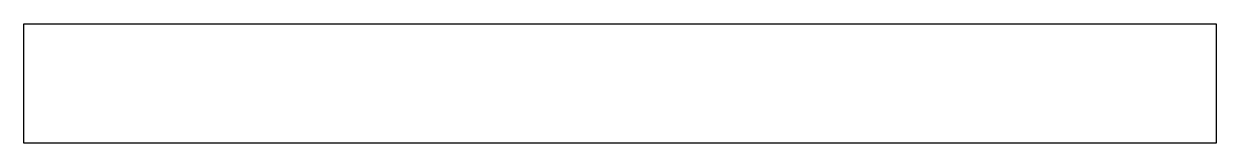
# Model space of a CAD drawing. Extents: x 143.8 to 163.8, y 217.6 to 219.6.
import ezdxf

# ---------------------------------------------------------------- set-up
doc = ezdxf.new("R2010")
doc.units = 0
doc.header["$LTSCALE"] = 15
doc.layers.get('0').update_dxf_attribs({"linetype": 'CONTINUOUS'})

msp = doc.modelspace()

# ---------------------------------------------------------------- linework, layer by layer
at = {"color": 0, "linetype": 'BYBLOCK', "ltscale": 0.05}
msp.add_lwpolyline([(143.785, 217.603), (143.785, 219.603), (163.785, 219.603), (163.785, 217.603)], close=True, dxfattribs=at)

doc.saveas('drawing.dxf')
